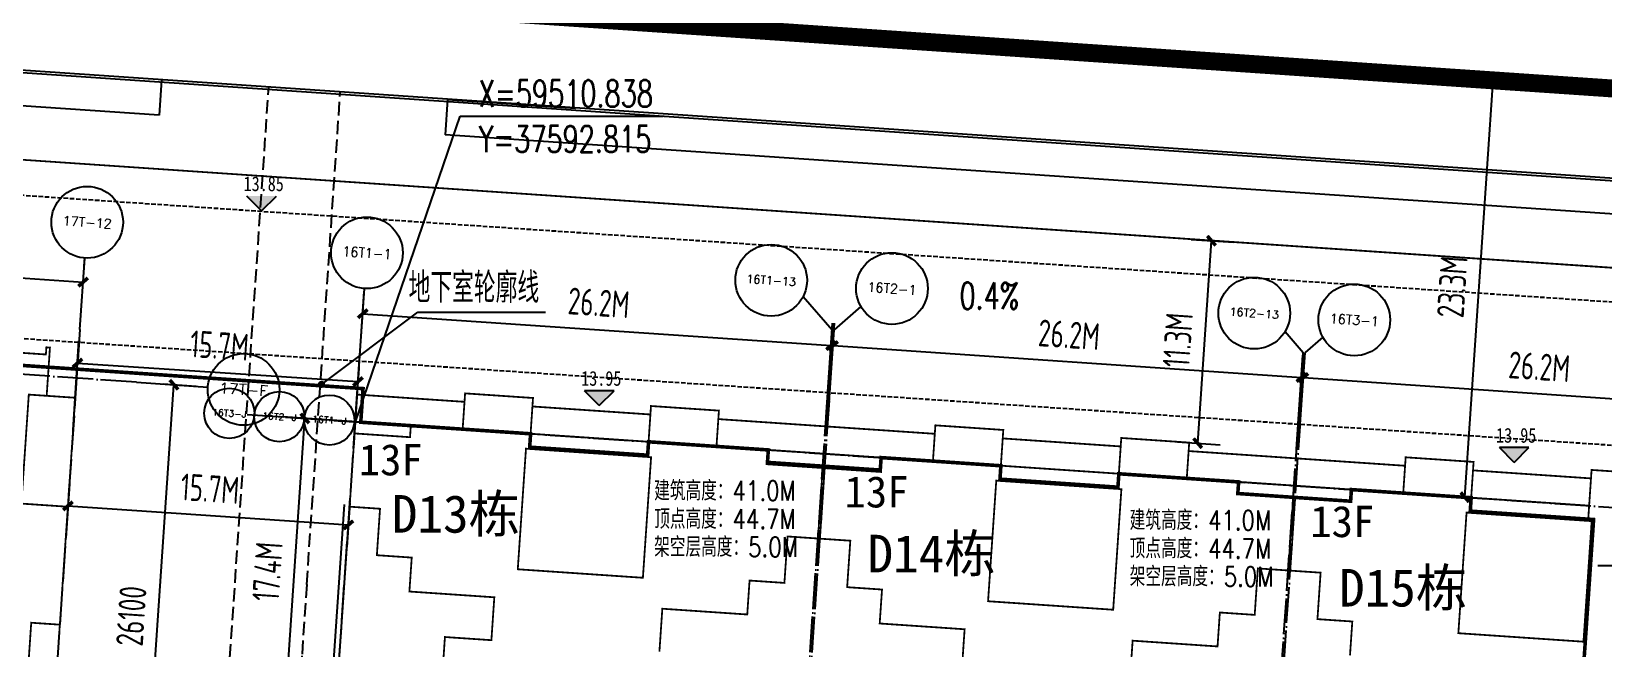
# Model space of a CAD drawing. Extents: x 37173252 to 74842692, y 59158332 to 118813339.
# Drawn here: x 37574732 to 37662480, y 59498179 to 59532640 of the extents above; entities that cross this region are included whole.
import ezdxf
from ezdxf.enums import TextEntityAlignment as Align

# ---------------------------------------------------------------- set-up
doc = ezdxf.new("R2010")
doc.units = 0
doc.header["$LTSCALE"] = 1000
doc.header["$MEASUREMENT"] = 0
for name, pattern in [('ACAD_ISO04W100', [30, 24, -3, 0, -3]), ('DASH', [0.35, 0.25, -0.1]), ('DOTE', [2.42, 2, -0.2, 0.02, -0.2]), ('X-A7-L1-PLAN$0$DOTE', [2.42, 2, -0.2, 0.02, -0.2])]:
    doc.linetypes.add(name, pattern=pattern)
for name, color, linetype in [('-1-500室外标高', 4, 'Continuous'), ('@PAVE', 9, 'Continuous'), ('@YL', 2, 'Continuous'), ('Axis', 6, 'Continuous'), ('AXIS_TEXT', 7, 'Continuous'), ('DIM_COOR', 3, 'Continuous'), ('DIM_LEAD', 3, 'Continuous'), ('DIM_SYMB', 3, 'Continuous'), ('DL_道路中线_干道网_', 4, 'ACAD_ISO04W100'), ('DL_道路红线_干道网_', 6, 'Continuous'), ('DL_道路红线_支路网_', 1, 'Continuous'), ('DOTE', 16, 'Continuous'), ('PUB_DIM', 3, 'Continuous'), ('PUB_TEXT', 7, 'Continuous'), ('RMJM - P1 - P - 120-1$0$文字说明', 7, 'Continuous'), ('SHAPE', 161, 'Continuous'), ('地下轮廓', 5, 'Continuous'), ('屋顶轮廓', 36, 'Continuous'), ('总图草图2013_08_27$0$花都地段2', 6, 'Continuous'), ('扑救面', 2, 'Continuous')]:
    doc.layers.add(name, color=color, linetype=linetype)
doc.styles.add('_TCH_AXIS', font='COMPLEX', dxfattribs={"bigfont": 'GBCBIG'})
doc.styles.add('_TCH_DIM', font='SIMPLEX', dxfattribs={"bigfont": 'GBCBIG'})
doc.styles.add('COMPLEX', font='COMPLEX')
doc.styles.add('DIM_FONT', font='superos.shx', dxfattribs={"width": 0.8, "bigfont": 'haiwenzw.shx'})
doc.styles.add('DIMST', font='', dxfattribs={"width": 0.8})
doc.styles.add('RMJM - P1 - P - 120-1$0$RMJM_TEXT', font='arial.ttf', dxfattribs={"height": 2.5})
doc.styles.add('text_zheng', font='simplex.shx', dxfattribs={"width": 0.8, "bigfont": 'hztxt.shx'})
doc.styles.get('DIMST').set_extended_font_data('SimSun')
doc.dimstyles.new('DIMN500', dxfattribs={"dimscale": 5, "dimtxt": 300, "dimasz": 100, "dimexe": 250, "dimexo": 300, "dimgap": 150, "dimtad": 1, "dimdec": 0, "dimzin": 0, "dimdsep": 46, "dimtxsty": 'DIM_FONT', "dimblk": 'ARCHTICK', "dimcen": 0.09, "dimclrt": 7, "dimazin": 2, "dimtfac": 1, "dimtdec": 0, "dimtix": 1, "dimtmove": 2, "dimatfit": 3, "dimldrblk": 'ARCHTICK', "dimfxl": 0, "dimtolj": 1, "dimtzin": 0, "dimarcsym": 0})

# ---------------------------------------------------------------- blocks, each defined once
blk = doc.blocks.new('_ArchTick')
at = {"color": 0, "linetype": 'ByBlock', "const_width": 0.4}
blk.add_lwpolyline([(-0.5, -0.5), (0.5, 0.5)], dxfattribs=at)
blk = doc.blocks.new('*D237')
at = {"layer": 'Defpoints', "color": 0}
for p in [(779546, -164775), (786147, -164775), (786147, -182125)]:
    blk.add_point(p, dxfattribs=at)
at = {"layer": 'PUB_DIM', "color": 0, "lineweight": -2}
for p, q in [((784647, -164775), (778296, -164775)), ((779546, -182125), (779546, -164775)), ((784647, -182125), (778296, -182125))]:
    blk.add_line(p, q, dxfattribs=at)
at = {"layer": 'PUB_DIM', "color": 0, "lineweight": -2, "xscale": 500, "yscale": 500, "zscale": 500}
for p, rotation in [((779546, -164775), 90), ((779546, -182125), 270)]:
    blk.add_blockref('_ArchTick', p, dxfattribs=dict(at, rotation=rotation))
at = {"layer": 'PUB_DIM', "color": 7, "insert": (778046, -173450), "char_height": 1500, "attachment_point": 5, "rotation": 90, "style": 'DIM_FONT'}
blk.add_mtext('\\A1;17.4M', dxfattribs=at)
blk = doc.blocks.new('D13D14D15lkx')
at = {"layer": 'SHAPE', "const_width": 100}
for points in [[(783704, -103905), (783704, -101005), (786304, -101005), (786304, -98605), (781554, -98605), (781554, -96705), (779604, -96705), (779604, -94105), (777904, -94105), (777904, -90005), (781004, -90005), (781004, -89355), (783904, -89355), (783904, -87355), (787704, -87355), (787704, -90205), (794304, -90205), (794304, -87355), (798104, -87355), (798104, -89355), (801004, -89355), (801004, -90005), (804104, -90005), (804104, -94105), (802404, -94105), (802404, -96705), (800454, -96705), (800454, -98605), (795704, -98605), (795704, -101005)], [(822014, -101005), (822014, -98605), (826764, -98605), (826764, -96705), (828714, -96705), (828714, -94105), (830414, -94105), (830414, -90005), (827314, -90005), (827314, -89355), (824414, -89355), (824414, -87355), (820614, -87355), (820614, -90205), (814014, -90205), (814014, -87355), (810214, -87355), (810214, -89355), (807314, -89355), (807314, -90005), (804214, -90005), (804214, -94105), (805914, -94105), (805914, -96705), (807864, -96705), (807864, -98605), (812614, -98605), (812614, -101005)], [(834174, -98605), (834174, -96705), (832224, -96705), (832224, -94105), (830524, -94105), (830524, -90005), (833624, -90005), (833624, -89355), (836524, -89355), (836524, -87355), (840324, -87355), (840324, -90205), (846924, -90205), (846924, -87355), (850524, -87355)], [(777904, -90005), (777904, -87829), (783904, -87829)], [(787704, -87829), (794304, -87829)], [(798104, -87829), (810214, -87829)], [(814014, -87829), (820614, -87829)], [(824414, -87829), (836524, -87829)], [(840324, -87829), (846924, -87829)], [(781004, -89355), (777904, -89357)], [(787704, -89356), (794304, -89356)], [(801004, -89355), (807314, -89355)], [(814014, -89355), (820614, -89355)], [(827314, -89355), (833624, -89355)], [(840324, -89355), (846924, -89355)]]:
    blk.add_lwpolyline(points, dxfattribs=at)
for points in [[(787504, -96955), (794504, -96955), (794504, -90206), (787504, -90206)], [(813814, -96955), (820814, -96955), (820814, -90206), (813814, -90206)], [(840124, -96955), (847124, -96955), (847124, -90206), (840124, -90206)]]:
    blk.add_lwpolyline(points, close=True, dxfattribs=at)
blk = doc.blocks.new('_AXISO')
blk.add_circle((0, 0), 0.5)
at = {"layer": 'AXIS_TEXT', "style": 'COMPLEX', "width": 1.041667}
blk.add_attdef('A', text='', height=0.56, dxfattribs=at).set_placement((-0.25, -0.28), (0.25, -0.28), align=Align.FIT)
blk = doc.blocks.new('*D242')
at = {"layer": 'Defpoints', "color": 0}
for p in [(1670360, 875845), (1619160, 875120), (1670360, 875120)]:
    blk.add_point(p, dxfattribs=at)
at = {"layer": 'PUB_DIM', "color": 0, "lineweight": -2}
for p, q in [((1619160, 876620), (1619160, 877095)), ((1670360, 876620), (1670360, 877095)), ((1619160, 875845), (1670360, 875845))]:
    blk.add_line(p, q, dxfattribs=at)
at = {"layer": 'PUB_DIM', "color": 0, "lineweight": -2, "xscale": 500, "yscale": 500, "zscale": 500, "rotation": 180}
blk.add_blockref('_ArchTick', (1619160, 875845), dxfattribs=at)
at = {"layer": 'PUB_DIM', "color": 0, "lineweight": -2, "xscale": 500, "yscale": 500, "zscale": 500}
blk.add_blockref('_ArchTick', (1670360, 875845), dxfattribs=at)
at = {"layer": 'PUB_DIM', "color": 7, "insert": (1644760, 877345), "char_height": 1500, "attachment_point": 5, "style": 'DIM_FONT'}
blk.add_mtext('\\A1;51200', dxfattribs=at)
blk = doc.blocks.new('*D243')
at = {"layer": 'Defpoints', "color": 0}
for p in [(1619160, 840887), (1670360, 840887), (1670360, 837940)]:
    blk.add_point(p, dxfattribs=at)
at = {"layer": 'PUB_DIM', "color": 0, "lineweight": -2}
for p, q in [((1619160, 839387), (1619160, 836690)), ((1670360, 839387), (1670360, 836690)), ((1619160, 837940), (1670360, 837940))]:
    blk.add_line(p, q, dxfattribs=at)
at = {"layer": 'PUB_DIM', "color": 0, "lineweight": -2, "xscale": 500, "yscale": 500, "zscale": 500, "rotation": 180}
blk.add_blockref('_ArchTick', (1619160, 837940), dxfattribs=at)
at = {"layer": 'PUB_DIM', "color": 0, "lineweight": -2, "xscale": 500, "yscale": 500, "zscale": 500}
blk.add_blockref('_ArchTick', (1670360, 837940), dxfattribs=at)
at = {"layer": 'PUB_DIM', "color": 7, "insert": (1644760, 839440), "char_height": 1500, "attachment_point": 5, "style": 'DIM_FONT'}
blk.add_mtext('\\A1;51200', dxfattribs=at)
blk = doc.blocks.new('*D244')
at = {"layer": 'Defpoints', "color": 0}
for p in [(1673703, 870473), (1675808, 870473), (1673703, 844373)]:
    blk.add_point(p, dxfattribs=at)
at = {"layer": 'PUB_DIM', "color": 0, "lineweight": -2}
for p, q in [((1675203, 870473), (1677058, 870473)), ((1675808, 844373), (1675808, 870473)), ((1675203, 844373), (1677058, 844373))]:
    blk.add_line(p, q, dxfattribs=at)
at = {"layer": 'PUB_DIM', "color": 0, "lineweight": -2, "xscale": 500, "yscale": 500, "zscale": 500}
for p, rotation in [((1675808, 870473), 90), ((1675808, 844373), 270)]:
    blk.add_blockref('_ArchTick', p, dxfattribs=dict(at, rotation=rotation))
at = {"layer": 'PUB_DIM', "color": 7, "insert": (1674308, 857423), "char_height": 1500, "attachment_point": 5, "rotation": 90, "style": 'DIM_FONT'}
blk.add_mtext('\\A1;26100', dxfattribs=at)
blk = doc.blocks.new('*D245')
at = {"layer": 'Defpoints', "color": 0}
for p in [(1614333, 870473), (1617706, 870473), (1617706, 844373)]:
    blk.add_point(p, dxfattribs=at)
at = {"layer": 'PUB_DIM', "color": 0, "lineweight": -2}
for p, q in [((1616206, 870473), (1613083, 870473)), ((1614333, 844373), (1614333, 870473)), ((1616206, 844373), (1613083, 844373))]:
    blk.add_line(p, q, dxfattribs=at)
at = {"layer": 'PUB_DIM', "color": 0, "lineweight": -2, "xscale": 500, "yscale": 500, "zscale": 500}
for p, rotation in [((1614333, 870473), 90), ((1614333, 844373), 270)]:
    blk.add_blockref('_ArchTick', p, dxfattribs=dict(at, rotation=rotation))
at = {"layer": 'PUB_DIM', "color": 7, "insert": (1612833, 857423), "char_height": 1500, "attachment_point": 5, "rotation": 90, "style": 'DIM_FONT'}
blk.add_mtext('\\A1;26100', dxfattribs=at)
blk = doc.blocks.new('*D73')
at = {"layer": 'Defpoints', "color": 0}
for p in [(37592959, 59513084), (37576955, 59508888), (37592612, 59507850)]:
    blk.add_point(p, dxfattribs=at)
at = {"layer": 'PUB_DIM', "color": 0, "lineweight": -2}
for p, q in [((37577054, 59510385), (37577384, 59515369)), ((37592711, 59509347), (37593041, 59514331)), ((37577302, 59514122), (37592959, 59513084))]:
    blk.add_line(p, q, dxfattribs=at)
at = {"layer": 'PUB_DIM', "color": 0, "lineweight": -2, "xscale": 500, "yscale": 500, "zscale": 500}
for p, rotation in [((37577302, 59514122), 176.2064134436829), ((37592959, 59513084), 356.2064134436829)]:
    blk.add_blockref('_ArchTick', p, dxfattribs=dict(at, rotation=rotation))
at = {"layer": 'PUB_DIM', "color": 7, "insert": (37585229, 59515100), "char_height": 1500, "attachment_point": 5, "rotation": 356.20641, "style": 'DIM_FONT'}
blk.add_mtext('\\A1;15.7M', dxfattribs=at)
blk = doc.blocks.new('*D74')
at = {"layer": 'Defpoints', "color": 0}
for p in [(37576954, 59508878), (37592609, 59507813), (37592423, 59505081)]:
    blk.add_point(p, dxfattribs=at)
at = {"layer": 'PUB_DIM', "color": 0, "lineweight": -2}
for p, q in [((37576852, 59507381), (37576683, 59504899)), ((37576768, 59506146), (37592423, 59505081)), ((37592507, 59506317), (37592339, 59503834))]:
    blk.add_line(p, q, dxfattribs=at)
at = {"layer": 'PUB_DIM', "color": 0, "lineweight": -2, "xscale": 500, "yscale": 500, "zscale": 500}
for p, rotation in [((37576768, 59506146), 176.1100513344951), ((37592423, 59505081), 356.1100513344952)]:
    blk.add_blockref('_ArchTick', p, dxfattribs=dict(at, rotation=rotation))
at = {"layer": 'PUB_DIM', "color": 7, "insert": (37584697, 59507110), "char_height": 1500, "attachment_point": 5, "rotation": 356.11005, "style": 'DIM_FONT'}
blk.add_mtext('\\A1;15.7M', dxfattribs=at)
blk = doc.blocks.new('*D76')
at = {"layer": 'Defpoints', "color": 0}
for p in [(37402486, 59547173), (37701895, 59532584), (37701504, 59526832)]:
    blk.add_point(p, dxfattribs=at)
at = {"layer": 'PUB_DIM', "color": 0, "lineweight": -2}
for p, q in [((37402587, 59548669), (37402962, 59554172)), ((37402877, 59552925), (37701895, 59532584)), ((37701605, 59528329), (37701980, 59533831))]:
    blk.add_line(p, q, dxfattribs=at)
at = {"layer": 'PUB_DIM', "color": 0, "lineweight": -2, "xscale": 500, "yscale": 500, "zscale": 500}
for p, rotation in [((37402877, 59552925), 176.1084515953642), ((37701895, 59532584), 356.1084515953643)]:
    blk.add_blockref('_ArchTick', p, dxfattribs=dict(at, rotation=rotation))
at = {"layer": 'PUB_DIM', "color": 7, "insert": (37552488, 59544251), "char_height": 1500, "attachment_point": 5, "rotation": 356.10845, "style": 'DIM_FONT'}
blk.add_mtext('\\A1;299.7M', dxfattribs=at)
blk = doc.blocks.new('*D96')
at = {"layer": 'Defpoints', "color": 0}
for p in [(37651437, 59530238), (37656323, 59529906), (37649853, 59506962)]:
    blk.add_point(p, dxfattribs=at)
at = {"layer": 'PUB_DIM', "color": 0, "lineweight": -2}
for p, q in [((37652933, 59530137), (37657570, 59529821)), ((37654740, 59506630), (37656323, 59529906)), ((37651350, 59506860), (37655987, 59506545))]:
    blk.add_line(p, q, dxfattribs=at)
at = {"layer": 'PUB_DIM', "color": 0, "lineweight": -2, "xscale": 500, "yscale": 500, "zscale": 500}
for p, rotation in [((37656323, 59529906), 86.10845159630017), ((37654740, 59506630), 266.1084515963001)]:
    blk.add_blockref('_ArchTick', p, dxfattribs=dict(at, rotation=rotation))
at = {"layer": 'PUB_DIM', "color": 7, "insert": (37654035, 59518370), "char_height": 1500, "attachment_point": 5, "rotation": 86.10845, "style": 'DIM_FONT'}
blk.add_mtext('\\A1;23.3M', dxfattribs=at)
blk = doc.blocks.new('*D97')
at = {"layer": 'Defpoints', "color": 0}
for p in [(37637964, 59521132), (37640596, 59520953), (37637195, 59509827)]:
    blk.add_point(p, dxfattribs=at)
at = {"layer": 'PUB_DIM', "color": 0, "lineweight": -2}
for p, q in [((37639460, 59521030), (37641843, 59520868)), ((37639827, 59509648), (37640596, 59520953)), ((37638691, 59509725), (37641074, 59509563))]:
    blk.add_line(p, q, dxfattribs=at)
at = {"layer": 'PUB_DIM', "color": 0, "lineweight": -2, "xscale": 500, "yscale": 500, "zscale": 500}
for p, rotation in [((37640596, 59520953), 86.10856388642858), ((37639827, 59509648), 266.1085638864286)]:
    blk.add_blockref('_ArchTick', p, dxfattribs=dict(at, rotation=rotation))
at = {"layer": 'PUB_DIM', "color": 7, "insert": (37638715, 59515402), "char_height": 1500, "attachment_point": 5, "rotation": 86.10856, "style": 'DIM_FONT'}
blk.add_mtext('\\A1;11.3M', dxfattribs=at)
blk = doc.blocks.new('gdzh')
at = {"layer": 'PUB_TEXT', "style": 'text_zheng', "width": 0.8}
for s, p in [('建筑高度：41.0M', (37262343, 59367742)), ('顶点高度：44.7M', (37262343, 59366162)), ('架空层高度：5.0M', (37262343, 59364600))]:
    blk.add_text(s, height=1093.1, dxfattribs=at).set_placement(p)
blk = doc.blocks.new('D13D14D15dwzx')
at = {"layer": 'DOTE', "linetype": 'DOTE'}
for p, q in [((782375.4, -202508.3), (782375.4, -161313)), ((808575.4, -202508.3), (808575.4, -161313)), ((808685.4, -202508.3), (808685.4, -161456.9)), ((834885.4, -199700.8), (834885.4, -161456.9)), ((834995.3, -182124.8), (834995.3, -161456.9)), ((776328, -164774.6), (813441, -164774.6)), ((830129.7, -164774.8), (866061, -164774.8))]:
    blk.add_line(p, q, dxfattribs=at)
at = {"layer": 'DOTE'}
blk.add_line((868916.7, -166938.4), (852111.5, -168081.6), dxfattribs=at)
at = {"layer": 'PUB_DIM'}
for p, q in [((806833.6, -156093.5), (808575.4, -157835.3)), ((810089.9, -156430.8), (808685.4, -157835.3)), ((833799.2, -156226.9), (834885.4, -157313)), ((835924.6, -156382.8), (834995.3, -157312.1)), ((782375.4, -161313), (782375.4, -157313)), ((782375.4, -162732.3), (782375.4, -157470)), ((808575.4, -162732.3), (808575.4, -157470)), ((808575.4, -161313), (808575.4, -157835.3)), ((808685.4, -162732.3), (808685.4, -157470)), ((808685.4, -161313), (808685.4, -157835.3)), ((834885.4, -161313), (834885.4, -157313)), ((834885.4, -162732.3), (834885.4, -157470)), ((834995.3, -161312.1), (834995.3, -157312.1)), ((834995.3, -162732.3), (834995.3, -157469)), ((782375.4, -158720), (808575.4, -158720)), ((808685.4, -158720), (834885.4, -158720)), ((834995.3, -158719), (861195.3, -158719))]:
    blk.add_line(p, q, dxfattribs=at)
for centre, radius in [((782375.4, -155313.5), 2000), ((804992, -155313.5), 2000), ((811748.7, -155313.5), 2000), ((832020, -155313.5), 2000), ((837614.2, -155312.6), 2000), ((775320.9, -164774.6), 1400), ((778120.9, -164774.6), 1400), ((780920.9, -164774.8), 1400)]:
    blk.add_circle(centre, radius, dxfattribs=at)
at = {"layer": 'PUB_DIM', "xscale": 500, "yscale": 500, "zscale": 500, "rotation": 180}
for p in [(782375.4, -158720), (808685.4, -158720), (834995.3, -158719)]:
    blk.add_blockref('_ArchTick', p, dxfattribs=at)
at = {"layer": 'PUB_DIM', "xscale": 500, "yscale": 500, "zscale": 500}
for p in [(808575.4, -158720), (834885.4, -158720)]:
    blk.add_blockref('_ArchTick', p, dxfattribs=at)
at = {"layer": 'AXIS_TEXT', "style": '_TCH_AXIS'}
for s, height, p, p2 in [('16T1-1', 554.2, (781003, -155590.6), (783747.7, -155590.6)), ('16T1-13', 467.54, (803611.6, -155547.3), (806372.3, -155547.3)), ('16T2-1', 529.71, (810374, -155578.4), (813123.4, -155578.4)), ('16T2-13', 449.89, (830638.1, -155538.5), (833401.8, -155538.5)), ('16T3-1', 534.44, (836239.9, -155579.8), (838988.5, -155579.8)), ('16T3-J', 367.54, (774358.3, -164958.4), (776283.5, -164958.4)), ('16T2-J', 364.35, (777158, -164956.8), (779083.8, -164956.8)), ('16T1-J', 380.9, (779959.6, -164965.2), (781882.2, -164965.2))]:
    blk.add_text(s, height=height, dxfattribs=at).set_placement(p, p2, align=Align.FIT)
at = {"layer": 'PUB_DIM', "color": 7, "char_height": 1500, "attachment_point": 5, "style": 'DIM_FONT'}
for insert in [(795475.4, -157220), (821785.4, -157220), (848095.3, -157219)]:
    blk.add_mtext('\\A1;26.2M', dxfattribs=dict(at, insert=insert))
at = {"layer": 'PUB_DIM'}
dim = blk.add_aligned_dim(p1=(786146.6, -182124.6), p2=(786146.6, -164774.6), distance=6601.1, text='17.4M', dimstyle='DIMN500', dxfattribs=at)
dim.commit()
dim.dimension.update_dxf_attribs({"geometry": '*D237', "text_midpoint": (778045.6, -173449.6)})
blk = doc.blocks.new('DG1-20140317')
at = {"layer": 'Axis'}
for p, q in [((1619160.4, 873194.6), (1619160.4, 877194.6)), ((1670360.4, 873194.6), (1670360.4, 877194.6)), ((1615943.9, 870473.5), (1611943.9, 870473.5)), ((1673702.7, 870473.5), (1677702.7, 870473.5)), ((1615943.9, 844373.4), (1611943.9, 844373.4)), ((1673702.7, 844373.4), (1677702.7, 844373.4)), ((1619160.4, 840547.9), (1619160.4, 836547.9)), ((1670360.4, 840547.9), (1670360.4, 836547.9))]:
    blk.add_line(p, q, dxfattribs=at)
for centre in [(1609943.9, 844373.4), (1679702.7, 844373.4)]:
    blk.add_circle(centre, 2000, dxfattribs=at)
at = {"layer": 'DOTE', "linetype": 'DOTE'}
for p, q in [((1619160.4, 873194.6), (1619160.4, 840547.9)), ((1670360.4, 873194.6), (1670360.4, 840547.9)), ((1673702.7, 870473.5), (1615943.9, 870473.5)), ((1673702.7, 844373.4), (1615943.9, 844373.4))]:
    blk.add_line(p, q, dxfattribs=at)
at = {"layer": 'SHAPE', "const_width": 100}
for points in [[(1619160.4, 856673.4), (1619160.4, 867473.4), (1620760.4, 867473.4), (1620760.4, 872073.4), (1620960.4, 872073.4), (1620960.4, 871673.4), (1627760.4, 871673.4), (1627760.4, 872073.4), (1627960.4, 872073.4), (1627960.4, 867873.4), (1630860.4, 867873.4), (1630860.4, 870973.4), (1635660.4, 870973.4), (1635660.4, 869173.4), (1640460.4, 869173.4), (1640460, 870973.3), (1641160.4, 870973.3), (1641160.4, 872073.4), (1641360.4, 872073.4), (1641360.4, 871673.4), (1648160.4, 871673.4), (1648160.4, 872073.4), (1648360.4, 872073.4), (1648360.4, 867473.4), (1651360.4, 867473.4), (1651360.4, 872073.5), (1651560.4, 872073.5), (1651560.4, 871673.5), (1658360.4, 871673.5), (1658360.4, 872073.5), (1658560.4, 872073.5), (1658560.4, 867473.4), (1661560.4, 867473.4), (1661560.4, 872073.4), (1661760.4, 872073.4), (1661760.4, 871673.4), (1668560.4, 871673.4), (1668560.4, 872073.4), (1668760.4, 872073.4), (1668760.4, 869373.4), (1670360.4, 869373.4), (1670360.4, 856673.4), (1668760.4, 856673.4), (1668760.4, 852073.4), (1668560.4, 852073.4), (1668560.4, 852473.4), (1661760.4, 852473.4), (1661760.4, 852073.4), (1661560.4, 852073.4), (1661560.4, 856673.4), (1658560.4, 856673.4), (1658560.4, 852073.4), (1658360.4, 852073.4), (1658360.4, 852473.4), (1651560.4, 852473.4), (1651560.4, 852073.4), (1651360.4, 852073.4), (1651360.4, 856673.4), (1648360.4, 856673.4), (1648360.4, 852073.4), (1648160.4, 852073.4), (1648160.4, 852473.4), (1641360.4, 852473.4), (1641360.4, 852073.4), (1641160.4, 852073.4), (1641160.4, 856673.4), (1638160.4, 856673.4), (1638160.4, 852073.4), (1637960.4, 852073.4), (1637960.4, 852473.4), (1631160.4, 852473.4), (1631160.4, 852073.4), (1630960.4, 852073.4), (1630960.4, 856673.4), (1627960.4, 856673.4), (1627960.4, 852073.4), (1627760.4, 852073.4), (1627760.4, 852473.4), (1620960.4, 852473.4), (1620960.4, 852073.4), (1620760.4, 852073.4), (1620760.4, 856673.4), (1619160.4, 856673.4), (1619160.4, 867473.4), (1620760.4, 867473.4)], [(1619160.4, 844373.4), (1619160.4, 870974.8)], [(1668760.4, 870974.8), (1670360.4, 870974.8), (1670360.4, 844373.4), (1619160.4, 844373.4), (1619160.4, 870974.8), (1620760.4, 870974.8)], [(1627960.4, 870974.8), (1641160.4, 870974.8)], [(1630860.4, 870973.4), (1630860.4, 862973.4), (1638060.4, 862973.4), (1638060.4, 869173.4)], [(1648360.4, 870974.8), (1651360.4, 870974.8)], [(1658560.4, 870974.8), (1661560.4, 870974.8)], [(1670360.4, 870974.8), (1670360.4, 844373.4)], [(1670360.4, 869373.4), (1667760.4, 869373.4), (1667760.4, 863273.4), (1670360.4, 863273.4)]]:
    blk.add_lwpolyline(points, dxfattribs=at)
at = {"layer": 'Axis'}
ref = blk.add_blockref('_AXISO', (1619160.4, 879194.6), dxfattribs=dict(at, xscale=4000, yscale=4000, zscale=4000))
ref.add_attrib('A', '17T-1', dxfattribs={"layer": 'AXIS_TEXT', "height": 643.02, "style": '_TCH_AXIS'}).set_placement((1617797.8, 878873.1), (1620523, 878873.1), align=Align.FIT)
ref = blk.add_blockref('_AXISO', (1670360.4, 879194.6), dxfattribs=dict(at, xscale=4000, yscale=4000, zscale=4000))
ref.add_attrib('A', '17T-12', dxfattribs={"layer": 'AXIS_TEXT', "height": 529.71, "style": '_TCH_AXIS'}).set_placement((1668985.7, 878929.7), (1671735.1, 878929.7), align=Align.FIT)
ref = blk.add_blockref('_AXISO', (1609943.9, 870473.5), dxfattribs=dict(at, xscale=4000, yscale=4000, zscale=4000))
ref.add_attrib('A', '17T-F', dxfattribs={"layer": 'AXIS_TEXT', "height": 598.35, "style": '_TCH_AXIS'}).set_placement((1608576.2, 870174.3), (1611311.5, 870174.3), align=Align.FIT)
ref = blk.add_blockref('_AXISO', (1679702.7, 870473.5), dxfattribs=dict(at, xscale=4000, yscale=4000, zscale=4000))
ref.add_attrib('A', '17T-F', dxfattribs={"layer": 'AXIS_TEXT', "height": 598.35, "style": '_TCH_AXIS'}).set_placement((1678335.1, 870174.3), (1681070.4, 870174.3), align=Align.FIT)
ref = blk.add_blockref('_AXISO', (1619160.4, 834547.9), dxfattribs=dict(at, xscale=4000, yscale=4000, zscale=4000))
ref.add_attrib('A', '17T-1', dxfattribs={"layer": 'AXIS_TEXT', "height": 643.02, "style": '_TCH_AXIS'}).set_placement((1617797.8, 834226.4), (1620523, 834226.4), align=Align.FIT)
ref = blk.add_blockref('_AXISO', (1670360.4, 834547.9), dxfattribs=dict(at, xscale=4000, yscale=4000, zscale=4000))
ref.add_attrib('A', '17T-12', dxfattribs={"layer": 'AXIS_TEXT', "height": 529.71, "style": '_TCH_AXIS'}).set_placement((1668985.7, 834283), (1671735.1, 834283), align=Align.FIT)
at = {"layer": 'AXIS_TEXT', "style": '_TCH_AXIS'}
for p, p2 in [((1608573.2, 844088.4), (1611314.6, 844088.4)), ((1678332, 844088.4), (1681073.4, 844088.4))]:
    blk.add_text('17P-A', height=569.99, dxfattribs=at).set_placement(p, p2, align=Align.FIT)
at = {"layer": 'PUB_DIM'}
for p1, p2, distance, picture, middle in [((1619160.4, 875119.6), (1670360.4, 875119.6), 724.9, '*D242', (1644760.4, 877344.5)), ((1617706.2, 844373.4), (1617706.2, 870473.5), 3373.7, '*D245', (1612832.5, 857423.4)), ((1673702.7, 844373.4), (1673702.7, 870473.5), -2105.4, '*D244', (1674308.1, 857423.4)), ((1619160.4, 840886.7), (1670360.4, 840886.7), -2946.4, '*D243', (1644760.4, 839440.3))]:
    dim = blk.add_aligned_dim(p1=p1, p2=p2, distance=distance, dimstyle='DIMN500', dxfattribs=at)
    dim.commit()
    dim.dimension.update_dxf_attribs({"geometry": picture, "text_midpoint": middle})

msp = doc.modelspace()

# ---------------------------------------------------------------- hatches: boundary and pattern name
at = {"layer": '-1-500室外标高'}
for points in [[(37587579.1, 59522620.73), (37588404.1, 59523445.73), (37586754.1, 59523445.73)], [(37606422.97, 59511754.79), (37607247.97, 59512579.79), (37605597.97, 59512579.79)], [(37657488.29, 59508576.1), (37658313.29, 59509401.1), (37656663.29, 59509401.1)]]:
    msp.add_hatch(color=113, dxfattribs=at).paths.add_polyline_path(points)

# ---------------------------------------------------------------- linework, layer by layer
at = {"layer": '-1-500室外标高', "color": 113}
for p, q in [((37587579.1, 59522620.73), (37586754.1, 59523445.73)), ((37587579.1, 59522620.73), (37588404.1, 59523445.73)), ((37606422.97, 59511754.79), (37605597.97, 59512579.79)), ((37607247.97, 59512579.79), (37605597.97, 59512579.79)), ((37606422.97, 59511754.79), (37607247.97, 59512579.79)), ((37657488.29, 59508576.1), (37656663.29, 59509401.1)), ((37658313.29, 59509401.1), (37656663.29, 59509401.1)), ((37657488.29, 59508576.1), (37658313.29, 59509401.1))]:
    msp.add_line(p, q, dxfattribs=at)
at = {"layer": '@PAVE'}
for points in [[(37629973.86, 59521674.83), (37629973.86, 59521667.27)], [(37630973.86, 59521606.81), (37630973.86, 59521599.43)], [(37631973.86, 59521538.78), (37631973.86, 59521531.58)], [(37632973.86, 59521470.76), (37632973.86, 59521463.74)], [(37633973.86, 59521403.7), (37633973.86, 59521395.89)]]:
    msp.add_lwpolyline(points, dxfattribs=at)
at = {"layer": '@YL', "color": 1, "linetype": 'X-A7-L1-PLAN$0$DOTE', "ltscale": 2.5, "const_width": 1000}
msp.add_lwpolyline([(37694858.26, 59231778.41), (37701511.4, 59526832.09), (37402493.41, 59547172.78), (37392946.21, 59406824.38), (37234493.34, 59409016.47), (37199554.05, 59261853.02), (37199371.96, 59235158.03)], close=True, dxfattribs=at)
at = {"layer": '@YL'}
for points in [[(37672004.1, 59518816.21), (37512769.55, 59529647.82)], [(37590761.43, 59480634.17), (37592499.21, 59506198.73)]]:
    msp.add_lwpolyline(points, dxfattribs=at)
at = {"layer": '@YL', "color": 8}
for points in [[(37611973.86, 59522899.28), (37611973.86, 59522899.18)], [(37652973.86, 59520110.26), (37652973.86, 59520110.16)], [(37590442.36, 59480363.86), (37592199.9, 59506219.08)]]:
    msp.add_lwpolyline(points, dxfattribs=at)
at = {"layer": 'DIM_COOR', "color": 3}
for p, q in [((37592814.86, 59510838.01), (37598670.09, 59527901.62)), ((37598670.09, 59527901.62), (37610000.09, 59527901.62))]:
    msp.add_line(p, q, dxfattribs=at)
at = {"layer": 'DIM_LEAD'}
for p, q in [((37590922.39, 59512931.27), (37596293.76, 59516959.01)), ((37596293.76, 59516959.01), (37603418.31, 59516959.01))]:
    msp.add_line(p, q, dxfattribs=at)
at = {"layer": 'DIM_LEAD', "const_width": 200}
msp.add_lwpolyline([(37590842.38, 59512871.28, 1), (37591002.4, 59512991.26, 1)], format="xyb", close=True, dxfattribs=at)
at = {"layer": 'DIM_SYMB'}
msp.add_lwpolyline([(37628262.87, 59519144.08, 0, 0, 0), (37628511.48, 59523137.34, 400, 0, 0), (37628604.69, 59524634.44, 0, 0, 0)], format="xyseb", dxfattribs=at)
at = {"layer": 'DL_道路中线_干道网_', "color": 8, "ltscale": 0.04}
msp.add_line((37402493.34, 59547171.81), (37672406.72, 59528810.97), dxfattribs=at)
at = {"layer": 'DL_道路红线_干道网_', "color": 8}
for p, q in [((37581860.51, 59527954.67), (37515372.92, 59532477.49)), ((37674196.76, 59521673.5), (37597818.92, 59526869.1))]:
    msp.add_line(p, q, dxfattribs=at)
for points in [[(37581994.21, 59529920.1), (37581860.51, 59527954.67)], [(37597952.62, 59528834.53), (37597818.92, 59526869.1)], [(37597952.62, 59528834.53), (37605104.42, 59528350.85)]]:
    msp.add_lwpolyline(points, dxfattribs=at)
at = {"layer": 'DL_道路红线_支路网_', "color": 4}
msp.add_line((37674332.49, 59523668.89), (37521151.86, 59534089), dxfattribs=at)
at = {"layer": 'DL_道路红线_支路网_', "color": 8}
msp.add_lwpolyline([(37692820.09, 59503267.52, 0.40098506), (37674322.31, 59523519.24), (37521141.68, 59533939.35)], format="xyb", dxfattribs=at)
at = {"layer": '地下轮廓', "linetype": 'DASH', "ltscale": 3, "const_width": 200}
msp.add_lwpolyline([(37661201.31, 59494759.81), (37661924.07, 59505384.78), (37655039.98, 59505853.05), (37655090.88, 59506601.33), (37648406.3, 59507056.04), (37648362.23, 59506407.7), (37642066.75, 59506835.95), (37642110.86, 59507484.44), (37635426.31, 59507939.17), (37635375.39, 59507190.7), (37628790.61, 59507638.62), (37628841.53, 59508387.1), (37625249.83, 59508631.42), (37622156.97, 59508841.82), (37622106.05, 59508093.32), (37615810.61, 59508521.55), (37615861.54, 59509270.26), (37609176.95, 59509724.54), (37609126.05, 59508976.26), (37602541.27, 59509424.18), (37602592.19, 59510172.71), (37593114.08, 59510817.21), (37593241.86, 59512695.61), (37518265.59, 59517795.87)], dxfattribs=at)
at = {"layer": '总图草图2013_08_27$0$花都地段2', "color": 1}
for p, q in [((37671995.71, 59518816.3), (37512769.45, 59529647.66)), ((37594742.32, 59524071.46), (37520073.96, 59529150.77)), ((37672004.07, 59518815.73), (37594742.32, 59524071.46))]:
    msp.add_line(p, q, dxfattribs=at)
at = {"layer": '扑救面', "color": 8, "linetype": 'DASH'}
msp.add_lwpolyline([(37411923.4, 59526375.58), (37406713.7, 59526725.36, -0.11387724), (37411349.4, 59534432.13), (37686147.73, 59515982.14), (37688913.74, 59515796.43, -0.11466203), (37692607.83, 59507530.4), (37406713.7, 59526725.36)], format="xyb", dxfattribs=at)
at = {"layer": '扑救面', "color": 8, "linetype": 'DASH', "ltscale": 3}
for points in [[(37575509.1, 59478824), (37575509.1, 59478824, 0.41421356), (37585099.17, 59487192.44), (37587980.06, 59529543.01)], [(37590099.59, 59501763.3), (37589827.69, 59497766.14, 0.41421356), (37598196.12, 59488176.08), (37604986.04, 59487714.19)]]:
    msp.add_lwpolyline(points, format="xyb", dxfattribs=at)
msp.add_lwpolyline([(37590099.59, 59501763.3), (37591970.84, 59529271.54)], dxfattribs=at)

# ---------------------------------------------------------------- block references
for name, p, rotation in [('DG1-20140317', (35851707.85, 58758084.75), 356.1115885327925), ('D13D14D15dwzx', (36823426.36, 59728331.24), 356.1084379013189)]:
    msp.add_blockref(name, p, dxfattribs=dict(rotation=rotation))
for p in [(347146.61, 138701.86), (373686.81, 137053.48)]:
    msp.add_blockref('gdzh', p)
at = {"layer": '屋顶轮廓', "rotation": 356.1102764197749}
msp.add_blockref('D13D14D15lkx', (36822764.07, 59652759.71), dxfattribs=at)

# ---------------------------------------------------------------- texts
at = {"layer": '-1-500室外标高', "color": 113, "style": 'DIMST', "width": 0.8}
for s, p in [('13.85', (37586573.38, 59523720.73)), ('13.95', (37605417.26, 59512854.79)), ('13.95', (37656482.58, 59509676.1))]:
    msp.add_text(s, height=825, dxfattribs=at).set_placement(p)
at = {"layer": 'PUB_TEXT', "style": '_TCH_DIM', "width": 0.705882}
for s, p in [('X=59510.838', (37599700.09, 59528426.62)), ('Y=37592.815', (37599700.09, 59525889.12)), ('0.4%', (37626530.25, 59517132.59))]:
    msp.add_text(s, height=1487.5, dxfattribs=at).set_placement(p)
at = {"layer": 'PUB_TEXT', "style": '_TCH_DIM'}
msp.add_text('地下室轮廓线', height=1687.943, dxfattribs=at).set_placement((37595781.61, 59517484.01))
at = {"layer": 'RMJM - P1 - P - 120-1$0$文字说明', "attachment_point": 3, "style": 'RMJM - P1 - P - 120-1$0$RMJM_TEXT'}
for s, insert, char_height, width in [('{\\fSimSun|b0|i0|c134|p2;13F}', (37596573.66, 59509600.25), 1750, 4104.0545), ('{\\fSimSun|b0|i0|c134|p2;13F}', (37623687.45, 59507808.26), 1750, 4104.0545), ('{\\fSimSun|b0|i0|c134|p2;D13栋}', (37601997.66, 59506751.16), 2100, 10640.6912), ('{\\fSimSun|b0|i0|c134|p2;13F}', (37649683.72, 59506151.74), 1750, 4104.0545), ('{\\fSimSun|b0|i0|c134|p2;D14栋}', (37628548.92, 59504532.73), 2100, 11120.7435), ('{\\fSimSun|b0|i0|c134|p2;D15栋}', (37654867.65, 59502624.76), 2100, 9248.5593)]:
    msp.add_mtext(s, dxfattribs=dict(at, insert=insert, char_height=char_height, width=width))

# ---------------------------------------------------------------- dimensions: what is measured, and where the dimension line sits
at = {"layer": 'PUB_DIM'}
for p1, p2, distance, text, picture, middle in [((37402485.52, 59547172.83), (37701503.51, 59526832.14), 5764.99, '299.7M', '*D76', (37552487.58, 59544250.73)), ((37649853.21, 59506961.98), (37651436.59, 59530238.42), -4897.98, '23.3M', '*D96', (37654035.05, 59518369.59)), ((37637194.53, 59509827.2), (37637963.5, 59521131.75), -2638.15, '11.3M', '*D97', (37638714.54, 59515402.23)), ((37576954.56, 59508888.43), (37592611.68, 59507850.25), 5245.08, '15.7M', '*D73', (37585229.39, 59515099.64)), ((37576953.84, 59508877.68), (37592609.16, 59507813.16), -2738.25, '15.7M', '*D74', (37584697.5, 59507110.02))]:
    dim = msp.add_aligned_dim(p1=p1, p2=p2, distance=distance, text=text, dimstyle='DIMN500', dxfattribs=at)
    dim.commit()
    dim.dimension.update_dxf_attribs({"geometry": picture, "text_midpoint": middle})

doc.saveas('drawing.dxf')
